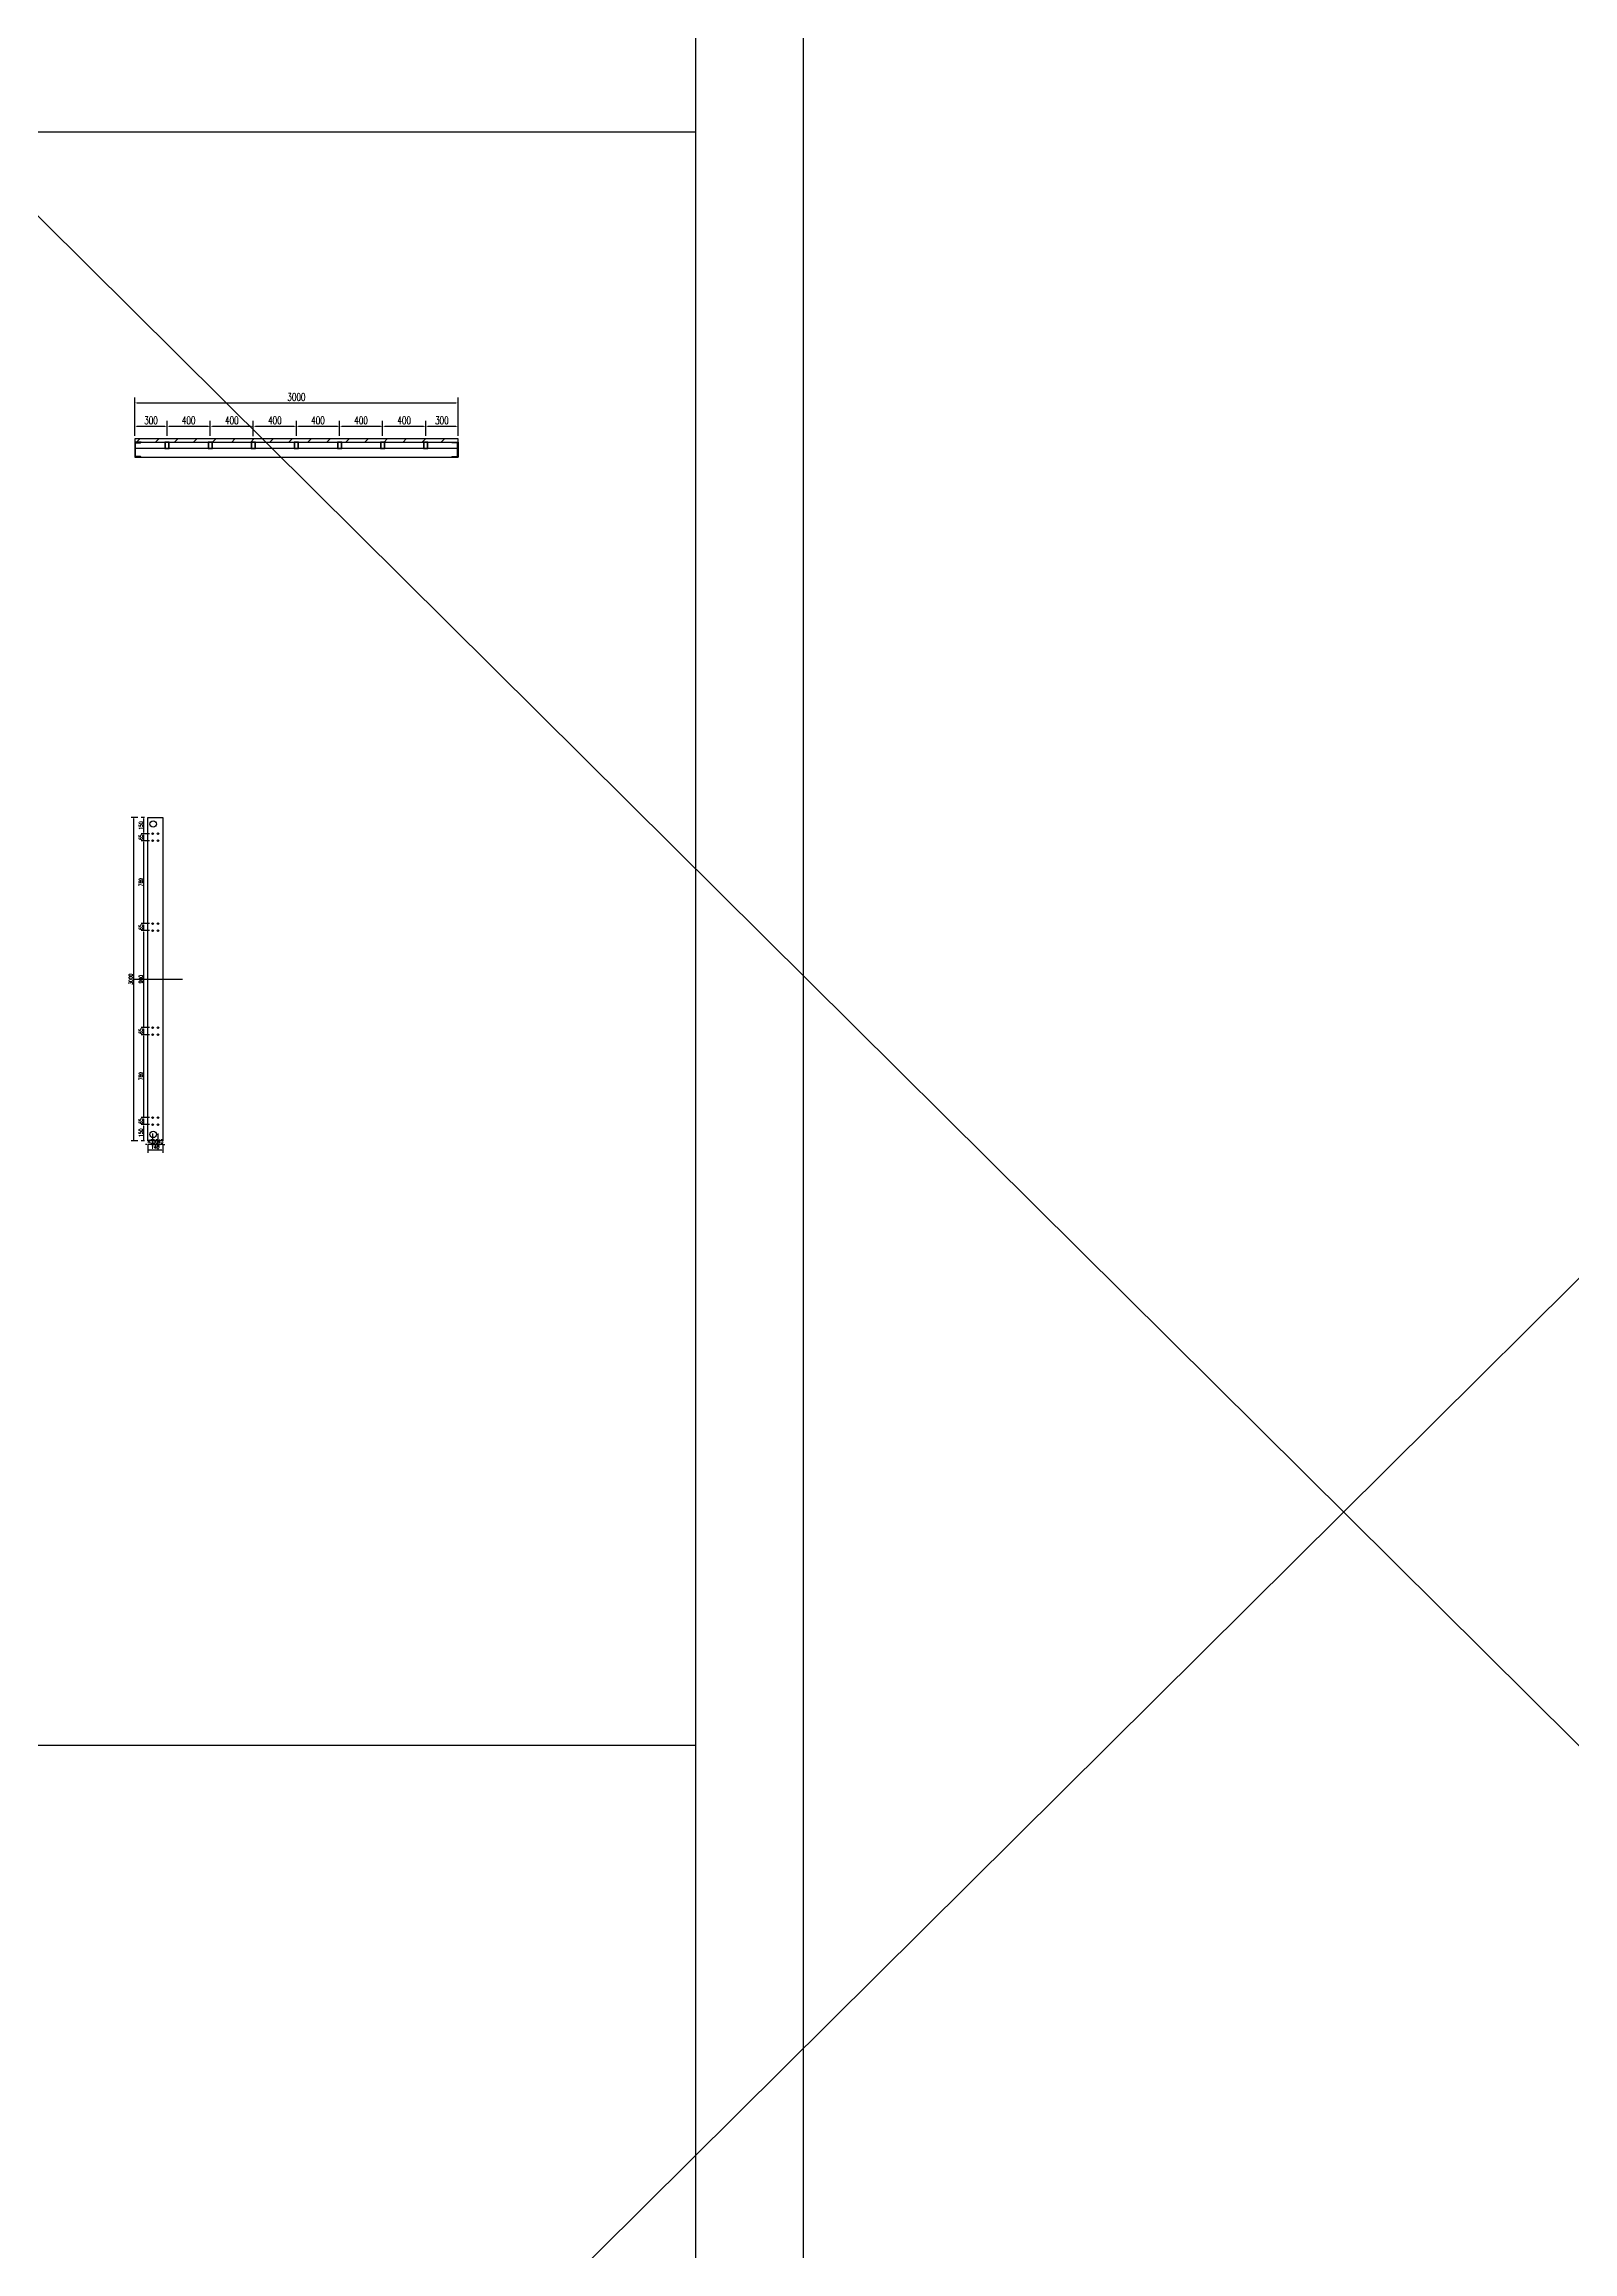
# Model space of a CAD drawing. Extents: x 10241 to 1500931, y -537358 to 142253.
# Drawn here: x 1118593 to 1132782, y 12893 to 33379 of the extents above; entities that cross this region are included whole.
import ezdxf

# ---------------------------------------------------------------- set-up
doc = ezdxf.new("R2010")
doc.units = 0
doc.header["$LTSCALE"] = 1000
doc.header["$MEASUREMENT"] = 0
for name, color, linetype in [('14#槽钢', 3, 'Continuous'), ('PUB_DIM', 3, 'Continuous'), ('W-STEEL_FRAME钢架', 3, 'Continuous'), ('W-STEEL_KEEL钢龙骨', 5, 'Continuous'), ('W-WOOD_FLOOR木地板', 30, 'Continuous'), ('钢架', 90, 'Continuous')]:
    doc.layers.add(name, color=color, linetype=linetype)
doc.styles.add('STANDARD_T3', font='simplex.shx', dxfattribs={"width": 0.7, "bigfont": 'gbcbig.shx'})
doc.dimstyles.new('W&&10', dxfattribs={"dimtxt": 35, "dimasz": 10, "dimexe": 25, "dimexo": 30, "dimgap": 10, "dimtad": 1, "dimdec": 0, "dimzin": 0, "dimdsep": 46, "dimtxsty": 'STANDARD_T3', "dimcen": 0.09, "dimclrd": 1, "dimclre": 1, "dimclrt": 7, "dimazin": 2, "dimtfac": 1, "dimtdec": 0, "dimtix": 1, "dimtmove": 2, "dimatfit": 3, "dimfxl": 100, "dimtolj": 1, "dimtzin": 0, "dimarcsym": 0})
doc.dimstyles.new('W&&20', dxfattribs={"dimtxt": 70, "dimasz": 20, "dimexe": 50, "dimexo": 60, "dimgap": 20, "dimtad": 1, "dimdec": 0, "dimzin": 0, "dimdsep": 46, "dimtxsty": 'STANDARD_T3', "dimcen": 0.09, "dimclrd": 1, "dimclre": 1, "dimclrt": 7, "dimazin": 2, "dimtfac": 1, "dimtdec": 0, "dimtix": 1, "dimtmove": 2, "dimatfit": 3, "dimfxl": 100, "dimtolj": 1, "dimtzin": 0, "dimarcsym": 0})

# ---------------------------------------------------------------- blocks, each defined once
blk = doc.blocks.new('*U51')
at = {"layer": '14#槽钢'}
blk.add_lwpolyline([(0, 29946), (0, -29946)], dxfattribs=at)
blk = doc.blocks.new('*U52')
at = {"layer": '14#槽钢', "color": 0, "linetype": 'ByBlock', "lineweight": -2, "transparency": 16777216}
blk.add_blockref('*U51', (87047, 0), dxfattribs=at)
blk = doc.blocks.new('*D181')
at = {"layer": 'Defpoints', "color": 0, "transparency": 16777216}
for p in [(1119519, 23353), (1119555, 23203), (1119600, 23353)]:
    blk.add_point(p, dxfattribs=at)
at = {"layer": 'W-STEEL_FRAME钢架', "color": 1, "lineweight": -2, "transparency": 16777216}
for p, q in [((1119570, 23353), (1119494, 23353)), ((1119525, 23203), (1119494, 23203)), ((1119519, 23213), (1119519, 23343))]:
    blk.add_line(p, q, dxfattribs=at)
at = {"layer": 'W-STEEL_FRAME钢架', "color": 1, "transparency": 16777216}
for points in [[(1119517, 23343), (1119520, 23343), (1119519, 23353)], [(1119517, 23213), (1119520, 23213), (1119519, 23203)]]:
    blk.add_solid(points, dxfattribs=at)
at = {"layer": 'W-STEEL_FRAME钢架', "color": 7, "transparency": 16777216, "insert": (1119491, 23278), "char_height": 35, "attachment_point": 5, "rotation": 90, "style": 'STANDARD_T3'}
blk.add_mtext('\\A1;150', dxfattribs=at)
blk = doc.blocks.new('*D182')
at = {"layer": 'Defpoints', "color": 0, "transparency": 16777216}
for p in [(1119519, 23418), (1119600, 23418), (1119600, 23353)]:
    blk.add_point(p, dxfattribs=at)
at = {"layer": 'W-STEEL_FRAME钢架', "color": 1, "lineweight": -2, "transparency": 16777216}
for p, q in [((1119570, 23418), (1119494, 23418)), ((1119519, 23363), (1119519, 23408)), ((1119570, 23353), (1119494, 23353))]:
    blk.add_line(p, q, dxfattribs=at)
at = {"layer": 'W-STEEL_FRAME钢架', "color": 1, "transparency": 16777216}
for points in [[(1119517, 23408), (1119520, 23408), (1119519, 23418)], [(1119517, 23363), (1119520, 23363), (1119519, 23353)]]:
    blk.add_solid(points, dxfattribs=at)
at = {"layer": 'W-STEEL_FRAME钢架', "color": 7, "transparency": 16777216, "insert": (1119491, 23385), "char_height": 35, "attachment_point": 5, "rotation": 90, "style": 'STANDARD_T3'}
blk.add_mtext('\\A1;65', dxfattribs=at)
blk = doc.blocks.new('*D183')
at = {"layer": 'Defpoints', "color": 0, "transparency": 16777216}
for p in [(1119519, 24187), (1119600, 24187), (1119600, 23418)]:
    blk.add_point(p, dxfattribs=at)
at = {"layer": 'W-STEEL_FRAME钢架', "color": 1, "lineweight": -2, "transparency": 16777216}
for p, q in [((1119570, 24187), (1119494, 24187)), ((1119519, 23428), (1119519, 24177)), ((1119570, 23418), (1119494, 23418))]:
    blk.add_line(p, q, dxfattribs=at)
at = {"layer": 'W-STEEL_FRAME钢架', "color": 1, "transparency": 16777216}
for points in [[(1119517, 24177), (1119520, 24177), (1119519, 24187)], [(1119517, 23428), (1119520, 23428), (1119519, 23418)]]:
    blk.add_solid(points, dxfattribs=at)
at = {"layer": 'W-STEEL_FRAME钢架', "color": 7, "transparency": 16777216, "insert": (1119491, 23803), "char_height": 35, "attachment_point": 5, "rotation": 90, "style": 'STANDARD_T3'}
blk.add_mtext('\\A1;769', dxfattribs=at)
blk = doc.blocks.new('*D184')
at = {"layer": 'Defpoints', "color": 0, "transparency": 16777216}
for p in [(1119519, 24253), (1119600, 24253), (1119600, 24187)]:
    blk.add_point(p, dxfattribs=at)
at = {"layer": 'W-STEEL_FRAME钢架', "color": 1, "lineweight": -2, "transparency": 16777216}
for p, q in [((1119570, 24253), (1119494, 24253)), ((1119570, 24187), (1119494, 24187)), ((1119519, 24197), (1119519, 24243))]:
    blk.add_line(p, q, dxfattribs=at)
at = {"layer": 'W-STEEL_FRAME钢架', "color": 1, "transparency": 16777216}
for points in [[(1119517, 24243), (1119520, 24243), (1119519, 24253)], [(1119517, 24197), (1119520, 24197), (1119519, 24187)]]:
    blk.add_solid(points, dxfattribs=at)
at = {"layer": 'W-STEEL_FRAME钢架', "color": 7, "transparency": 16777216, "insert": (1119491, 24220), "char_height": 35, "attachment_point": 5, "rotation": 90, "style": 'STANDARD_T3'}
blk.add_mtext('\\A1;65', dxfattribs=at)
blk = doc.blocks.new('*D185')
at = {"layer": 'Defpoints', "color": 0, "transparency": 16777216}
for p in [(1119519, 25153), (1119600, 25153), (1119600, 24253)]:
    blk.add_point(p, dxfattribs=at)
at = {"layer": 'W-STEEL_FRAME钢架', "color": 1, "lineweight": -2, "transparency": 16777216}
for p, q in [((1119570, 25153), (1119494, 25153)), ((1119519, 24263), (1119519, 25143)), ((1119570, 24253), (1119494, 24253))]:
    blk.add_line(p, q, dxfattribs=at)
at = {"layer": 'W-STEEL_FRAME钢架', "color": 1, "transparency": 16777216}
for points in [[(1119517, 25143), (1119520, 25143), (1119519, 25153)], [(1119517, 24263), (1119520, 24263), (1119519, 24253)]]:
    blk.add_solid(points, dxfattribs=at)
at = {"layer": 'W-STEEL_FRAME钢架', "color": 7, "transparency": 16777216, "insert": (1119491, 24703), "char_height": 35, "attachment_point": 5, "rotation": 90, "style": 'STANDARD_T3'}
blk.add_mtext('\\A1;900', dxfattribs=at)
blk = doc.blocks.new('*D186')
at = {"layer": 'Defpoints', "color": 0, "transparency": 16777216}
for p in [(1119519, 26053), (1119600, 26053), (1119600, 25987)]:
    blk.add_point(p, dxfattribs=at)
at = {"layer": 'W-STEEL_FRAME钢架', "color": 1, "lineweight": -2, "transparency": 16777216}
for p, q in [((1119570, 26053), (1119494, 26053)), ((1119519, 25997), (1119519, 26043)), ((1119570, 25987), (1119494, 25987))]:
    blk.add_line(p, q, dxfattribs=at)
at = {"layer": 'W-STEEL_FRAME钢架', "color": 1, "transparency": 16777216}
for points in [[(1119517, 26043), (1119520, 26043), (1119519, 26053)], [(1119517, 25997), (1119520, 25997), (1119519, 25987)]]:
    blk.add_solid(points, dxfattribs=at)
at = {"layer": 'W-STEEL_FRAME钢架', "color": 7, "transparency": 16777216, "insert": (1119491, 26020), "char_height": 35, "attachment_point": 5, "rotation": 90, "style": 'STANDARD_T3'}
blk.add_mtext('\\A1;65', dxfattribs=at)
blk = doc.blocks.new('*D187')
at = {"layer": 'Defpoints', "color": 0, "transparency": 16777216}
for p in [(1119519, 26203), (1119555, 26203), (1119600, 26053)]:
    blk.add_point(p, dxfattribs=at)
at = {"layer": 'W-STEEL_FRAME钢架', "color": 1, "lineweight": -2, "transparency": 16777216}
for p, q in [((1119525, 26203), (1119494, 26203)), ((1119570, 26053), (1119494, 26053)), ((1119519, 26063), (1119519, 26193))]:
    blk.add_line(p, q, dxfattribs=at)
at = {"layer": 'W-STEEL_FRAME钢架', "color": 1, "transparency": 16777216}
for points in [[(1119517, 26193), (1119520, 26193), (1119519, 26203)], [(1119517, 26063), (1119520, 26063), (1119519, 26053)]]:
    blk.add_solid(points, dxfattribs=at)
at = {"layer": 'W-STEEL_FRAME钢架', "color": 7, "transparency": 16777216, "insert": (1119491, 26128), "char_height": 35, "attachment_point": 5, "rotation": 90, "style": 'STANDARD_T3'}
blk.add_mtext('\\A1;150', dxfattribs=at)
blk = doc.blocks.new('*D188')
at = {"layer": 'Defpoints', "color": 0, "transparency": 16777216}
for p in [(1119555, 23203), (1119695, 23203), (1119555, 23117)]:
    blk.add_point(p, dxfattribs=at)
at = {"layer": 'W-STEEL_FRAME钢架', "color": 1, "lineweight": -2, "transparency": 16777216}
for p, q in [((1119555, 23173), (1119555, 23092)), ((1119695, 23173), (1119695, 23092)), ((1119685, 23117), (1119565, 23117))]:
    blk.add_line(p, q, dxfattribs=at)
at = {"layer": 'W-STEEL_FRAME钢架', "color": 1, "transparency": 16777216}
for points in [[(1119565, 23119), (1119565, 23115), (1119555, 23117)], [(1119685, 23119), (1119685, 23115), (1119695, 23117)]]:
    blk.add_solid(points, dxfattribs=at)
at = {"layer": 'W-STEEL_FRAME钢架', "color": 7, "transparency": 16777216, "insert": (1119625, 23145), "char_height": 35, "attachment_point": 5, "style": 'STANDARD_T3'}
blk.add_mtext('\\A1;140', dxfattribs=at)
blk = doc.blocks.new('*D189')
at = {"layer": 'Defpoints', "color": 0, "transparency": 16777216}
for p in [(1119650, 23353), (1119650, 23170), (1119695, 23203)]:
    blk.add_point(p, dxfattribs=at)
at = {"layer": 'W-STEEL_FRAME钢架', "color": 1, "lineweight": -2, "transparency": 16777216}
for p, q in [((1119640, 23170), (1119630, 23170)), ((1119650, 23270), (1119650, 23145)), ((1119695, 23170), (1119650, 23170)), ((1119695, 23173), (1119695, 23145)), ((1119705, 23170), (1119715, 23170))]:
    blk.add_line(p, q, dxfattribs=at)
at = {"layer": 'W-STEEL_FRAME钢架', "color": 1, "transparency": 16777216}
for points in [[(1119640, 23172), (1119640, 23168), (1119650, 23170)], [(1119705, 23172), (1119705, 23168), (1119695, 23170)]]:
    blk.add_solid(points, dxfattribs=at)
at = {"layer": 'W-STEEL_FRAME钢架', "color": 7, "transparency": 16777216, "insert": (1119673, 23197), "char_height": 35, "attachment_point": 5, "style": 'STANDARD_T3'}
blk.add_mtext('\\A1;45', dxfattribs=at)
blk = doc.blocks.new('*D190')
at = {"layer": 'Defpoints', "color": 0, "transparency": 16777216}
for p in [(1119600, 23353), (1119600, 23170), (1119650, 23353)]:
    blk.add_point(p, dxfattribs=at)
at = {"layer": 'W-STEEL_FRAME钢架', "color": 1, "lineweight": -2, "transparency": 16777216}
for p, q in [((1119590, 23170), (1119580, 23170)), ((1119600, 23270), (1119600, 23145)), ((1119650, 23170), (1119600, 23170)), ((1119650, 23270), (1119650, 23145)), ((1119660, 23170), (1119670, 23170))]:
    blk.add_line(p, q, dxfattribs=at)
at = {"layer": 'W-STEEL_FRAME钢架', "color": 1, "transparency": 16777216}
for points in [[(1119590, 23172), (1119590, 23168), (1119600, 23170)], [(1119660, 23172), (1119660, 23168), (1119650, 23170)]]:
    blk.add_solid(points, dxfattribs=at)
at = {"layer": 'W-STEEL_FRAME钢架', "color": 7, "transparency": 16777216, "insert": (1119625, 23197), "char_height": 35, "attachment_point": 5, "style": 'STANDARD_T3'}
blk.add_mtext('\\A1;50', dxfattribs=at)
blk = doc.blocks.new('*D179')
at = {"layer": 'Defpoints', "color": 0, "transparency": 16777216}
for p in [(1119555, 23203), (1119555, 23170), (1119600, 23353)]:
    blk.add_point(p, dxfattribs=at)
at = {"layer": 'W-STEEL_FRAME钢架', "color": 1, "lineweight": -2, "transparency": 16777216}
for p, q in [((1119545, 23170), (1119535, 23170)), ((1119555, 23173), (1119555, 23145)), ((1119600, 23170), (1119555, 23170)), ((1119600, 23270), (1119600, 23145)), ((1119610, 23170), (1119620, 23170))]:
    blk.add_line(p, q, dxfattribs=at)
at = {"layer": 'W-STEEL_FRAME钢架', "color": 1, "transparency": 16777216}
for points in [[(1119545, 23172), (1119545, 23168), (1119555, 23170)], [(1119610, 23172), (1119610, 23168), (1119600, 23170)]]:
    blk.add_solid(points, dxfattribs=at)
at = {"layer": 'W-STEEL_FRAME钢架', "color": 7, "transparency": 16777216, "insert": (1119578, 23197), "char_height": 35, "attachment_point": 5, "style": 'STANDARD_T3'}
blk.add_mtext('\\A1;45', dxfattribs=at)
blk = doc.blocks.new('*D180')
at = {"layer": 'Defpoints', "color": 0, "transparency": 16777216}
for p in [(1119426, 26203), (1119494, 26203), (1119494, 23203)]:
    blk.add_point(p, dxfattribs=at)
at = {"layer": 'W-STEEL_FRAME钢架', "color": 1, "lineweight": -2, "transparency": 16777216}
for p, q in [((1119464, 26203), (1119401, 26203)), ((1119426, 23213), (1119426, 26193)), ((1119464, 23203), (1119401, 23203))]:
    blk.add_line(p, q, dxfattribs=at)
at = {"layer": 'W-STEEL_FRAME钢架', "color": 1, "transparency": 16777216}
for points in [[(1119424, 26193), (1119427, 26193), (1119426, 26203)], [(1119424, 23213), (1119427, 23213), (1119426, 23203)]]:
    blk.add_solid(points, dxfattribs=at)
at = {"layer": 'W-STEEL_FRAME钢架', "color": 7, "transparency": 16777216, "insert": (1119398, 24703), "char_height": 35, "attachment_point": 5, "rotation": 90, "style": 'STANDARD_T3'}
blk.add_mtext('\\A1;3000', dxfattribs=at)
blk = doc.blocks.new('*D191')
at = {"layer": 'Defpoints', "color": 0, "transparency": 16777216}
for p in [(1119519, 25218), (1119600, 25218), (1119600, 25153)]:
    blk.add_point(p, dxfattribs=at)
at = {"layer": 'W-STEEL_FRAME钢架', "color": 1, "lineweight": -2, "transparency": 16777216}
for p, q in [((1119570, 25218), (1119494, 25218)), ((1119519, 25163), (1119519, 25208)), ((1119570, 25153), (1119494, 25153))]:
    blk.add_line(p, q, dxfattribs=at)
at = {"layer": 'W-STEEL_FRAME钢架', "color": 1, "transparency": 16777216}
for points in [[(1119517, 25208), (1119520, 25208), (1119519, 25218)], [(1119517, 25163), (1119520, 25163), (1119519, 25153)]]:
    blk.add_solid(points, dxfattribs=at)
at = {"layer": 'W-STEEL_FRAME钢架', "color": 7, "transparency": 16777216, "insert": (1119491, 25185), "char_height": 35, "attachment_point": 5, "rotation": 90, "style": 'STANDARD_T3'}
blk.add_mtext('\\A1;65', dxfattribs=at)
blk = doc.blocks.new('*D192')
at = {"layer": 'Defpoints', "color": 0, "transparency": 16777216}
for p in [(1119519, 25987), (1119555, 25987), (1119600, 25218)]:
    blk.add_point(p, dxfattribs=at)
at = {"layer": 'W-STEEL_FRAME钢架', "color": 1, "lineweight": -2, "transparency": 16777216}
for p, q in [((1119525, 25987), (1119494, 25987)), ((1119519, 25228), (1119519, 25977)), ((1119570, 25218), (1119494, 25218))]:
    blk.add_line(p, q, dxfattribs=at)
at = {"layer": 'W-STEEL_FRAME钢架', "color": 1, "transparency": 16777216}
for points in [[(1119517, 25977), (1119520, 25977), (1119519, 25987)], [(1119517, 25228), (1119520, 25228), (1119519, 25218)]]:
    blk.add_solid(points, dxfattribs=at)
at = {"layer": 'W-STEEL_FRAME钢架', "color": 7, "transparency": 16777216, "insert": (1119491, 25603), "char_height": 35, "attachment_point": 5, "rotation": 90, "style": 'STANDARD_T3'}
blk.add_mtext('\\A1;769', dxfattribs=at)
blk = doc.blocks.new('14a槽钢')
at = {"layer": '钢架'}
h = blk.add_hatch(dxfattribs=at)
h.set_pattern_fill('STEEL', color=4, scale=10)
h.set_pattern_definition([(50.389312, (-1352470.2, 1293523.579), (-9.2899201, 11.2253202), []), (50.389312, (-1352470.2, 1293531.516), (-9.2899201, 11.2253202), [])])
edge = h.paths.add_edge_path()
edge.add_ellipse((-1332250, 1115678), major_axis=(-3.26, 5.03), ratio=0.900468, start_angle=55.3931, end_angle=130.6069)
edge.add_line((-1332252, 1115673), (-1332208, 1115673))
edge.add_ellipse((-1332208, 1115667), major_axis=(0, 6), ratio=0.827586, start_angle=270, end_angle=360, ccw=False)
edge.add_line((-1332203, 1115667), (-1332203, 1115551))
edge.add_ellipse((-1332208, 1115551), major_axis=(0, 6), ratio=0.827586, start_angle=180, end_angle=270, ccw=False)
edge.add_line((-1332208, 1115545), (-1332251, 1115545))
edge.add_ellipse((-1332250, 1115540), major_axis=(3.82, 3.82), ratio=1, start_angle=49.2445, end_angle=141.5341)
edge.add_line((-1332256, 1115539), (-1332198, 1115539))
edge.add_line((-1332198, 1115539), (-1332198, 1115679))
edge.add_line((-1332198, 1115679), (-1332256, 1115679))
for p, q in [((-1332256, 1115679, 0), (-1332198, 1115679, 0)), ((-1332198, 1115539, 0), (-1332256, 1115539, 0)), ((-1332208, 1115673, 0), (-1332251, 1115673, 0)), ((-1332251, 1115545, 0), (-1332208, 1115545, 0)), ((-1332246, 1115679, 0), (-1332246, 1115679, 0)), ((-1332246, 1115539, 0), (-1332246, 1115539, 0)), ((-1332203, 1115551, 0), (-1332203, 1115667, 0)), ((-1332198, 1115679, 0), (-1332198, 1115539, 0))]:
    blk.add_line(p, q, dxfattribs=at)
for centre, start_param, end_param in [((-1332251, 1115679, 0), 1.570796, 3.141593), ((-1332251, 1115539, 0), 0, 1.570796), ((-1332208, 1115667, 0), 4.712389, 6.283185), ((-1332208, 1115667, 0), 4.712389, 6.283185), ((-1332208, 1115551, 0), 3.141593, 4.712389)]:
    blk.add_ellipse(centre, major_axis=(0, 6), ratio=0.827586, start_param=start_param, end_param=end_param, dxfattribs=at)
blk = doc.blocks.new('*D340')
at = {"color": 1, "lineweight": -2, "transparency": 16777216}
for p, q in [((1119435, 29776), (1119435, 30100)), ((1119455, 30050), (1122415, 30050)), ((1122435, 29776), (1122435, 30100))]:
    blk.add_line(p, q, dxfattribs=at)
at = {"color": 1, "transparency": 16777216}
for points in [[(1119455, 30054), (1119455, 30047), (1119435, 30050)], [(1122415, 30054), (1122415, 30047), (1122435, 30050)]]:
    blk.add_solid(points, dxfattribs=at)
at = {"layer": 'Defpoints', "color": 0, "transparency": 16777216}
for p in [(1122435, 30050), (1119435, 29716), (1122435, 29716)]:
    blk.add_point(p, dxfattribs=at)
at = {"color": 7, "transparency": 16777216, "insert": (1120935, 30105), "char_height": 70, "attachment_point": 5, "style": 'STANDARD_T3'}
blk.add_mtext('\\A1;3000', dxfattribs=at)
blk = doc.blocks.new('ganglonggu')
at = {"layer": 'W-STEEL_KEEL钢龙骨'}
for points in [[(-1338169, 1115605), (-1338129, 1115605), (-1338129, 1115665), (-1338169, 1115665)], [(-1338166, 1115608), (-1338132, 1115608), (-1338132, 1115662), (-1338166, 1115662)]]:
    blk.add_lwpolyline(points, close=True, dxfattribs=at)
blk = doc.blocks.new('*U338')
blk.add_blockref('ganglonggu', (1338149, -1115635))
blk = doc.blocks.new('*U339')
at = {"layer": 'W-STEEL_KEEL钢龙骨', "color": 0, "linetype": 'ByBlock', "lineweight": -2}
for p in [(0, 0), (400, 0), (800, 0), (1200, 0), (1600, 0), (2000, 0)]:
    blk.add_blockref('*U338', p, dxfattribs=at)
at = {"layer": 'W-STEEL_KEEL钢龙骨', "color": 0, "linetype": 'ByBlock', "lineweight": -2, "transparency": 16777216}
blk.add_blockref('*U338', (2400, 0), dxfattribs=at)
blk = doc.blocks.new('*D341')
at = {"layer": 'Defpoints', "color": 0, "transparency": 16777216}
for p in [(1119735, 29833), (1119435, 29686), (1119735, 29686)]:
    blk.add_point(p, dxfattribs=at)
at = {"layer": 'PUB_DIM', "color": 1, "lineweight": -2, "transparency": 16777216}
for p, q in [((1119435, 29746), (1119435, 29883)), ((1119455, 29833), (1119715, 29833)), ((1119735, 29746), (1119735, 29883))]:
    blk.add_line(p, q, dxfattribs=at)
at = {"layer": 'PUB_DIM', "color": 1, "transparency": 16777216}
for points in [[(1119455, 29836), (1119455, 29829), (1119435, 29833)], [(1119715, 29836), (1119715, 29829), (1119735, 29833)]]:
    blk.add_solid(points, dxfattribs=at)
at = {"layer": 'PUB_DIM', "color": 7, "transparency": 16777216, "insert": (1119585, 29888), "char_height": 70, "attachment_point": 5, "style": 'STANDARD_T3'}
blk.add_mtext('\\A1;300', dxfattribs=at)
blk = doc.blocks.new('*D342')
at = {"layer": 'Defpoints', "color": 0, "transparency": 16777216}
for p in [(1120135, 29833), (1119735, 29686), (1120135, 29686)]:
    blk.add_point(p, dxfattribs=at)
at = {"layer": 'PUB_DIM', "color": 1, "lineweight": -2, "transparency": 16777216}
for p, q in [((1119735, 29746), (1119735, 29883)), ((1119755, 29833), (1120115, 29833)), ((1120135, 29746), (1120135, 29883))]:
    blk.add_line(p, q, dxfattribs=at)
at = {"layer": 'PUB_DIM', "color": 1, "transparency": 16777216}
for points in [[(1119755, 29836), (1119755, 29829), (1119735, 29833)], [(1120115, 29836), (1120115, 29829), (1120135, 29833)]]:
    blk.add_solid(points, dxfattribs=at)
at = {"layer": 'PUB_DIM', "color": 7, "transparency": 16777216, "insert": (1119935, 29888), "char_height": 70, "attachment_point": 5, "style": 'STANDARD_T3'}
blk.add_mtext('\\A1;400', dxfattribs=at)
blk = doc.blocks.new('*D343')
at = {"layer": 'Defpoints', "color": 0, "transparency": 16777216}
for p in [(1120535, 29833), (1120135, 29686), (1120535, 29683)]:
    blk.add_point(p, dxfattribs=at)
at = {"layer": 'PUB_DIM', "color": 1, "lineweight": -2, "transparency": 16777216}
for p, q in [((1120135, 29746), (1120135, 29883)), ((1120155, 29833), (1120515, 29833)), ((1120535, 29743), (1120535, 29883))]:
    blk.add_line(p, q, dxfattribs=at)
at = {"layer": 'PUB_DIM', "color": 1, "transparency": 16777216}
for points in [[(1120155, 29836), (1120155, 29829), (1120135, 29833)], [(1120515, 29836), (1120515, 29829), (1120535, 29833)]]:
    blk.add_solid(points, dxfattribs=at)
at = {"layer": 'PUB_DIM', "color": 7, "transparency": 16777216, "insert": (1120335, 29888), "char_height": 70, "attachment_point": 5, "style": 'STANDARD_T3'}
blk.add_mtext('\\A1;400', dxfattribs=at)
blk = doc.blocks.new('*D344')
at = {"layer": 'Defpoints', "color": 0, "transparency": 16777216}
for p in [(1120935, 29833), (1120535, 29683), (1120935, 29686)]:
    blk.add_point(p, dxfattribs=at)
at = {"layer": 'PUB_DIM', "color": 1, "lineweight": -2, "transparency": 16777216}
for p, q in [((1120535, 29743), (1120535, 29883)), ((1120555, 29833), (1120915, 29833)), ((1120935, 29746), (1120935, 29883))]:
    blk.add_line(p, q, dxfattribs=at)
at = {"layer": 'PUB_DIM', "color": 1, "transparency": 16777216}
for points in [[(1120555, 29836), (1120555, 29829), (1120535, 29833)], [(1120915, 29836), (1120915, 29829), (1120935, 29833)]]:
    blk.add_solid(points, dxfattribs=at)
at = {"layer": 'PUB_DIM', "color": 7, "transparency": 16777216, "insert": (1120735, 29888), "char_height": 70, "attachment_point": 5, "style": 'STANDARD_T3'}
blk.add_mtext('\\A1;400', dxfattribs=at)
blk = doc.blocks.new('*D345')
at = {"layer": 'Defpoints', "color": 0, "transparency": 16777216}
for p in [(1121335, 29833), (1120935, 29686), (1121335, 29686)]:
    blk.add_point(p, dxfattribs=at)
at = {"layer": 'PUB_DIM', "color": 1, "lineweight": -2, "transparency": 16777216}
for p, q in [((1120935, 29746), (1120935, 29883)), ((1120955, 29833), (1121315, 29833)), ((1121335, 29746), (1121335, 29883))]:
    blk.add_line(p, q, dxfattribs=at)
at = {"layer": 'PUB_DIM', "color": 1, "transparency": 16777216}
for points in [[(1120955, 29836), (1120955, 29829), (1120935, 29833)], [(1121315, 29836), (1121315, 29829), (1121335, 29833)]]:
    blk.add_solid(points, dxfattribs=at)
at = {"layer": 'PUB_DIM', "color": 7, "transparency": 16777216, "insert": (1121135, 29888), "char_height": 70, "attachment_point": 5, "style": 'STANDARD_T3'}
blk.add_mtext('\\A1;400', dxfattribs=at)
blk = doc.blocks.new('*D346')
at = {"layer": 'Defpoints', "color": 0, "transparency": 16777216}
for p in [(1121735, 29833), (1121335, 29686), (1121735, 29686)]:
    blk.add_point(p, dxfattribs=at)
at = {"layer": 'PUB_DIM', "color": 1, "lineweight": -2, "transparency": 16777216}
for p, q in [((1121335, 29746), (1121335, 29883)), ((1121355, 29833), (1121715, 29833)), ((1121735, 29746), (1121735, 29883))]:
    blk.add_line(p, q, dxfattribs=at)
at = {"layer": 'PUB_DIM', "color": 1, "transparency": 16777216}
for points in [[(1121355, 29836), (1121355, 29829), (1121335, 29833)], [(1121715, 29836), (1121715, 29829), (1121735, 29833)]]:
    blk.add_solid(points, dxfattribs=at)
at = {"layer": 'PUB_DIM', "color": 7, "transparency": 16777216, "insert": (1121535, 29888), "char_height": 70, "attachment_point": 5, "style": 'STANDARD_T3'}
blk.add_mtext('\\A1;400', dxfattribs=at)
blk = doc.blocks.new('*D347')
at = {"layer": 'Defpoints', "color": 0, "transparency": 16777216}
for p in [(1122135, 29833), (1121735, 29686), (1122135, 29686)]:
    blk.add_point(p, dxfattribs=at)
at = {"layer": 'PUB_DIM', "color": 1, "lineweight": -2, "transparency": 16777216}
for p, q in [((1121735, 29746), (1121735, 29883)), ((1121755, 29833), (1122115, 29833)), ((1122135, 29746), (1122135, 29883))]:
    blk.add_line(p, q, dxfattribs=at)
at = {"layer": 'PUB_DIM', "color": 1, "transparency": 16777216}
for points in [[(1121755, 29836), (1121755, 29829), (1121735, 29833)], [(1122115, 29836), (1122115, 29829), (1122135, 29833)]]:
    blk.add_solid(points, dxfattribs=at)
at = {"layer": 'PUB_DIM', "color": 7, "transparency": 16777216, "insert": (1121935, 29888), "char_height": 70, "attachment_point": 5, "style": 'STANDARD_T3'}
blk.add_mtext('\\A1;400', dxfattribs=at)
blk = doc.blocks.new('*D348')
at = {"layer": 'Defpoints', "color": 0, "transparency": 16777216}
for p in [(1122435, 29833), (1122135, 29686), (1122435, 29686)]:
    blk.add_point(p, dxfattribs=at)
at = {"layer": 'PUB_DIM', "color": 1, "lineweight": -2, "transparency": 16777216}
for p, q in [((1122135, 29746), (1122135, 29883)), ((1122155, 29833), (1122415, 29833)), ((1122435, 29746), (1122435, 29883))]:
    blk.add_line(p, q, dxfattribs=at)
at = {"layer": 'PUB_DIM', "color": 1, "transparency": 16777216}
for points in [[(1122155, 29836), (1122155, 29829), (1122135, 29833)], [(1122415, 29836), (1122415, 29829), (1122435, 29833)]]:
    blk.add_solid(points, dxfattribs=at)
at = {"layer": 'PUB_DIM', "color": 7, "transparency": 16777216, "insert": (1122285, 29888), "char_height": 70, "attachment_point": 5, "style": 'STANDARD_T3'}
blk.add_mtext('\\A1;300', dxfattribs=at)

msp = doc.modelspace()

# ---------------------------------------------------------------- hatches: boundary and pattern name
at = {"layer": 'W-WOOD_FLOOR木地板'}
h = msp.add_hatch(dxfattribs=at)
h.set_pattern_fill('木板', color=256, scale=100)
h.set_pattern_definition([(0, (2665791.41, -1105144.35), (0, 125), []), (45, (2665791.41, -1105144.35), (-88.388348, 88.388348), [])])
h.paths.add_polyline_path([(1122434.9, 29716.5), (1119434.9, 29716.5), (1119434.9, 29686.5), (1122434.9, 29686.5)])

# ---------------------------------------------------------------- linework, layer by layer
at = {"layer": '14#槽钢'}
for points in [[(1007228, 142253), (1254079.4, -102736.6)], [(1254079.4, 142253), (1007228, -102736.6)], [(1037592.4, 32566), (1124639, 32566)], [(1037592.4, 17593.3), (1124639, 17593.3)]]:
    msp.add_lwpolyline(points, dxfattribs=at)
for points in [[(1036592.4, 63511.5), (1125639, 63511.5), (1125639, 1620.5), (1036592.4, 1620.5)], [(1037592.4, 62511.5), (1124639, 62511.5), (1124639, 2620.5), (1037592.4, 2620.5)]]:
    msp.add_lwpolyline(points, close=True, dxfattribs=at)
at = {"layer": 'W-STEEL_FRAME钢架'}
msp.add_line((1119425.8, 24702.6), (1119878.3, 24702.6), dxfattribs=at)
for points in [[(1119434.9, 29546.5), (1122434.9, 29546.5), (1122434.9, 29626.5), (1119434.9, 29626.5)], [(1119555.1, 23202.6), (1119555.1, 26202.6), (1119695.1, 26202.6), (1119695.1, 23202.6)]]:
    msp.add_lwpolyline(points, close=True, dxfattribs=at)
for centre in [(1119605.1, 26142.6), (1119605.1, 23262.6)]:
    msp.add_circle(centre, 30, dxfattribs=at)
at = {"layer": 'W-STEEL_FRAME钢架', "color": 1}
for centre in [(1119600.1, 26052.6), (1119650.1, 26052.6), (1119600.1, 25987.2), (1119650.1, 25987.2), (1119600.1, 25217.9), (1119650.1, 25217.9), (1119600.1, 25152.6), (1119650.1, 25152.6), (1119600.1, 24252.6), (1119600.1, 24187.2), (1119650.1, 24252.6), (1119650.1, 24187.2), (1119600.1, 23417.9), (1119600.1, 23352.6), (1119650.1, 23417.9), (1119650.1, 23352.6)]:
    msp.add_circle(centre, 7.5, dxfattribs=at)
at = {"layer": 'W-WOOD_FLOOR木地板'}
msp.add_lwpolyline([(1119434.9, 29686.5), (1122434.9, 29686.5), (1122434.9, 29716.5), (1119434.9, 29716.5)], close=True, dxfattribs=at)

# ---------------------------------------------------------------- block references
at = {"layer": '14#槽钢'}
msp.add_blockref('*U52', (1037592.4, 32566), dxfattribs=at)
at = {"layer": 'W-STEEL_FRAME钢架', "xscale": -1}
msp.add_blockref('14a槽钢', (-212762.9, -1085992.4, 0), dxfattribs=at)
at = {"layer": 'W-STEEL_FRAME钢架'}
msp.add_blockref('14a槽钢', (2454632.7, -1085992.4, 0), dxfattribs=at)
at = {"layer": 'W-STEEL_KEEL钢龙骨'}
msp.add_blockref('*U339', (1119734.9, 29656.5), dxfattribs=at)

# ---------------------------------------------------------------- dimensions: what is measured, and where the dimension line sits
dim = msp.add_linear_dim(base=(1122434.7, 30050.2), p1=(1119434.9, 29716.5), p2=(1122434.7, 29716.5), dimstyle='W&&20')
dim.commit()
dim.dimension.update_dxf_attribs({"geometry": '*D340', "text_midpoint": (1120934.8, 30105.2)})
at = {"layer": 'PUB_DIM'}
for base, p1, p2, picture, middle in [((1119734.9, 29832.8), (1119434.9, 29686.5), (1119734.9, 29686.5), '*D341', (1119584.9, 29887.8)), ((1120134.9, 29832.8), (1119734.9, 29686.5), (1120134.9, 29686.5), '*D342', (1119934.9, 29887.8)), ((1120534.9, 29832.8), (1120134.9, 29686.5), (1120534.9, 29683.5), '*D343', (1120334.9, 29887.8)), ((1120934.9, 29832.8), (1120534.9, 29683.5), (1120934.9, 29686.5), '*D344', (1120734.9, 29887.8)), ((1121334.9, 29832.8), (1120934.9, 29686.5), (1121334.9, 29686.5), '*D345', (1121134.9, 29887.8)), ((1121734.9, 29832.8), (1121334.9, 29686.5), (1121734.9, 29686.5), '*D346', (1121534.9, 29887.8)), ((1122134.9, 29832.8), (1121734.9, 29686.5), (1122134.9, 29686.5), '*D347', (1121934.9, 29887.8)), ((1122434.9, 29832.8), (1122134.9, 29686.5), (1122434.9, 29686.5), '*D348', (1122284.9, 29887.8))]:
    dim = msp.add_linear_dim(base=base, p1=p1, p2=p2, dimstyle='W&&20', dxfattribs=at)
    dim.commit()
    dim.dimension.update_dxf_attribs({"geometry": picture, "text_midpoint": middle})
at = {"layer": 'W-STEEL_FRAME钢架'}
for base, p1, p2, angle, picture, middle in [((1119425.8, 26202.6), (1119493.7, 23202.6), (1119493.7, 26202.6), 90, '*D180', (1119398.3, 24702.6)), ((1119518.7, 26202.6), (1119600.1, 26052.6), (1119555.1, 26202.6), 90, '*D187', (1119491.2, 26127.6)), ((1119518.7, 26052.6), (1119600.1, 25987.2), (1119600.1, 26052.6), 90, '*D186', (1119491.2, 26019.9)), ((1119518.7, 25987.2), (1119600.1, 25217.9), (1119555.1, 25987.2), 90, '*D192', (1119491.2, 25602.6)), ((1119518.7, 25217.9), (1119600.1, 25152.6), (1119600.1, 25217.9), 90, '*D191', (1119491.2, 25185.2)), ((1119518.7, 25152.6), (1119600.1, 24252.6), (1119600.1, 25152.6), 90, '*D185', (1119491.2, 24702.6)), ((1119518.7, 24252.6), (1119600.1, 24187.2), (1119600.1, 24252.6), 90, '*D184', (1119491.2, 24219.9)), ((1119518.7, 24187.2), (1119600.1, 23417.9), (1119600.1, 24187.2), 90, '*D183', (1119491.2, 23802.6)), ((1119518.7, 23417.9), (1119600.1, 23352.6), (1119600.1, 23417.9), 90, '*D182', (1119491.2, 23385.2)), ((1119518.7, 23352.6), (1119555.1, 23202.6), (1119600.1, 23352.6), 90, '*D181', (1119491.2, 23277.6)), ((1119555.1, 23117), (1119695.1, 23202.6), (1119555.1, 23202.6), 180, '*D188', (1119625.1, 23144.5))]:
    dim = msp.add_linear_dim(base=base, p1=p1, p2=p2, angle=angle, dimstyle='W&&10', dxfattribs=at)
    dim.commit()
    dim.dimension.update_dxf_attribs({"geometry": picture, "text_midpoint": middle})
for base, p1, p2, picture, middle in [((1119555.1, 23169.8), (1119600.1, 23352.6), (1119555.1, 23202.6), '*D179', (1119577.6, 23197.3)), ((1119600.1, 23169.8), (1119650.1, 23352.6), (1119600.1, 23352.6), '*D190', (1119625.1, 23197.3)), ((1119650.1, 23169.8), (1119695.1, 23202.6), (1119650.1, 23352.6), '*D189', (1119672.6, 23197.3))]:
    dim = msp.add_linear_dim(base=base, p1=p1, p2=p2, angle=180, dimstyle='W&&10', override={"dimfxlon": 1}, dxfattribs=at)
    dim.commit()
    dim.dimension.update_dxf_attribs({"geometry": picture, "text_midpoint": middle})

doc.saveas('drawing.dxf')
